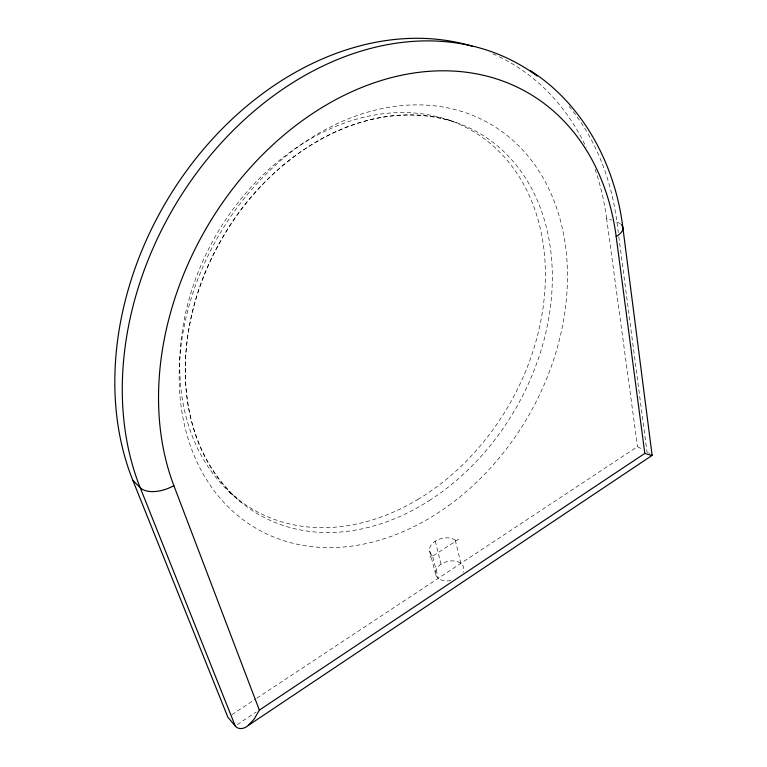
<?xml version="1.0" encoding="UTF-8"?>
<svg xmlns="http://www.w3.org/2000/svg" width="767" height="767" viewBox="0 0 767 767"><rect width="100%" height="100%" fill="white"/><g stroke="black" fill="none" stroke-linecap="round" stroke-linejoin="round"><path stroke-width="0.58" stroke-dasharray="3.83 2.88" d="M237.243 724.642L256.13 712.064M231.902 714.671L255.823 698.862M256.82 698.2L637.502 446.634L642.238 449.222M432.339 555.135L430.028 556.641L430.881 557.312L458.426 539.402L457.544 538.75L455.282 540.227A14.621 9.559 -13.9 0 0 435.215 541.186A14.621 9.559 -13.9 0 0 432.339 555.135L438.245 578.308M446.835 119.422L453.556 121.608C360.548 93.555 266.245 159.804 222.046 238.537C175.902 316.244 165.557 430.939 235.996 497.841L228.441 491.024L241.193 502.327M595.058 169.286A296.656 228.499 -60.1 0 1 606.592 218.269L611.75 220.158M648.268 452.549L646.964 451.821L618.451 233.887M649.083 453.019L649.85 453.489M429.693 551.262L435.905 575.298M435.263 541.157L441.054 564.196M455.282 540.227L460.842 563.381M606.592 218.269L637.502 446.634M569.066 106.412A299.6 229.17 -60.1 0 1 616.898 222.046L618.288 232.708M499.279 56.777A296.656 228.499 -60.1 0 1 586.199 147.417M493.028 53.872A296.656 228.499 -60.1 0 1 496.163 55.291M616.898 222.046A21.869 10.029 -8.7 0 1 620.407 223.887M450.852 580.533A14.439 9.674 -14 0 1 435.435 572.22A14.439 9.674 -14 0 1 452.482 560.888A14.439 9.674 -14 0 1 462.971 572.47M417.766 499.518A218.758 169.306 -60.1 0 0 485.866 139.958A218.758 169.306 -60.1 0 0 184.003 320.788A218.758 169.306 -60.1 0 0 417.766 499.518M429.242 500.63A220.273 169.651 -60.1 0 0 488.617 139.115A220.273 169.651 -60.1 0 0 188.5 331.267A220.273 169.651 -60.1 0 0 429.242 500.63M448.609 505.597A233.647 179.19 -60.1 0 0 490.583 124.158A233.647 179.19 -60.1 0 0 180.676 348.937A233.647 179.19 -60.1 0 0 448.609 505.597"/><path stroke-width="1.15" d="M651.624 454.706L652.008 455.454L248.287 725.448C244.855 728.679 238.527 730.28 235.248 725.975L227.914 717.308L132.835 480.324A296.656 228.499 -60.1 0 1 194.224 160.629A296.656 228.499 -60.1 0 1 472.309 46.241M651.768 455.493L644.817 453.412L259.351 710.108L254.203 719.015L248.287 725.448M530.419 70.641C583.85 104.763 615.297 165.605 622.852 227.483L652.113 455.272M132.835 480.324L140.198 487.687L235.248 725.975M644.817 453.412L616.16 236.485A279.37 211.107 -60.1 0 0 330.663 102.452A279.37 211.107 -60.1 0 0 173.869 485.645L259.351 710.108M537.236 76.106A299.6 229.17 -60.1 0 0 228.547 135.145A299.6 229.17 -60.1 0 0 140.198 487.687A26.193 14.084 -21.5 0 0 173.869 485.645M621.308 224.683A21.869 10.029 -8.7 0 1 616.16 236.485"/></g></svg>
